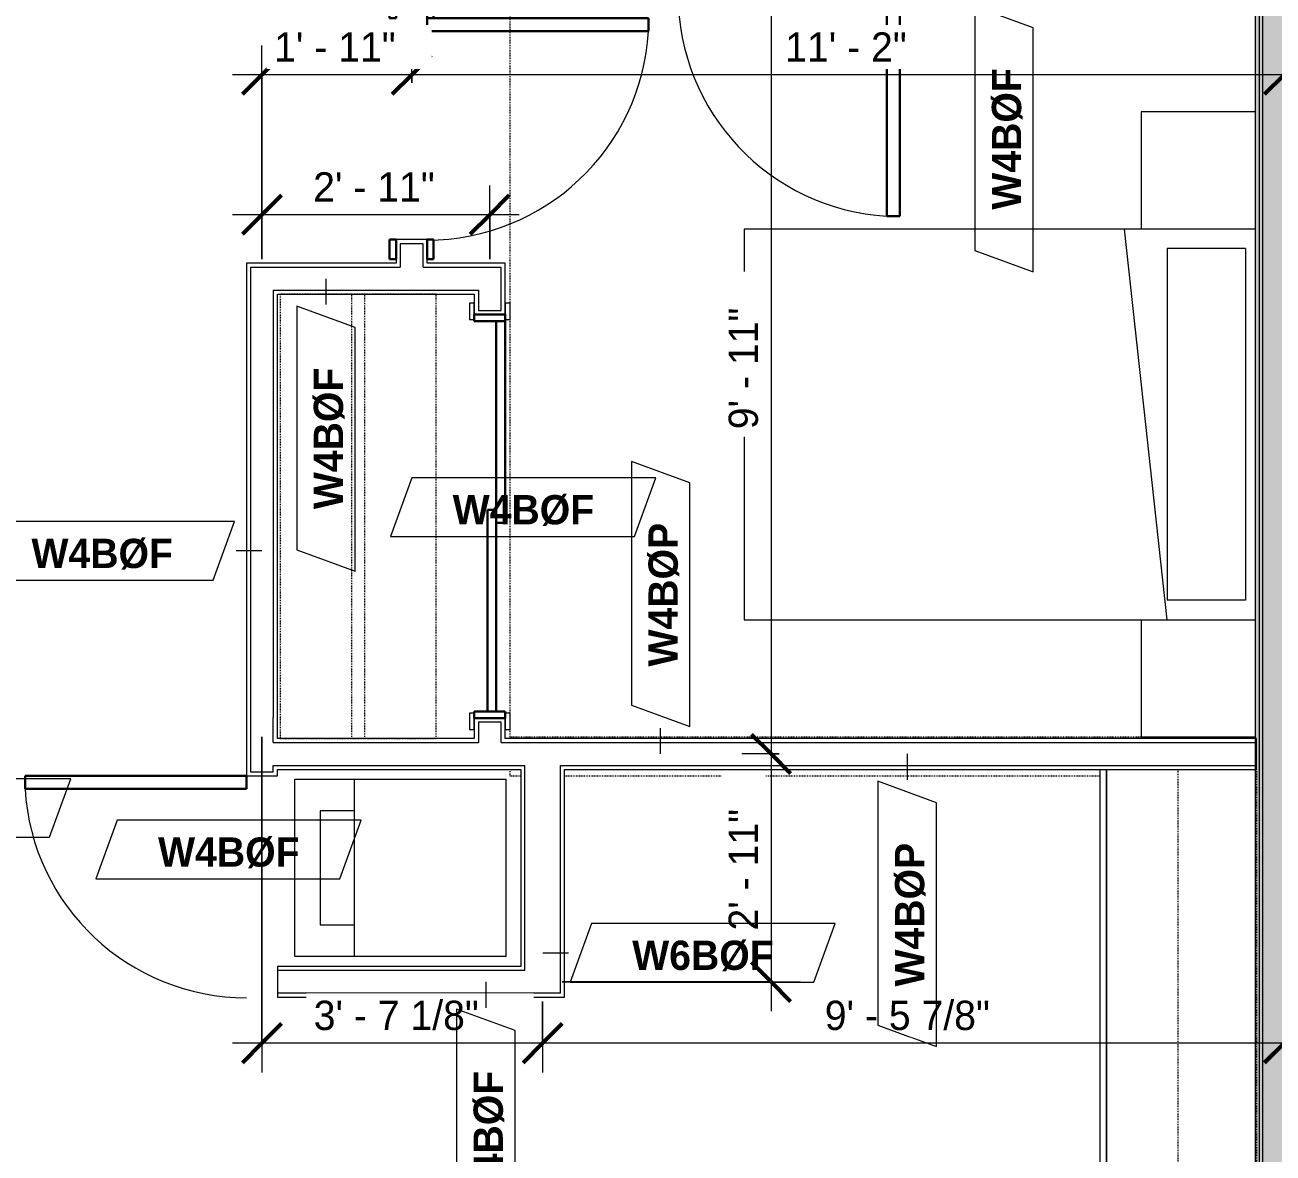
# Model space of a CAD drawing. Header units: inches. Extents: x -4010 to -1872, y 9846 to 12241.
# Drawn here: x -3128.9 to -2937.2, y 10120.7 to 10294 of the extents above; entities that cross this region are included whole.
import ezdxf

# ---------------------------------------------------------------- set-up
doc = ezdxf.new("R2010")
doc.units = ezdxf.units.IN
doc.header["$MEASUREMENT"] = 0
doc.linetypes.add('Dash', pattern=[0.25, 0.125, -0.125])
for name, color, linetype, lineweight in [('0-1', 7, 'Continuous', 5), ('A-ANNO-DIMS', 211, 'Continuous', 9), ('A-ANNO-DIMS-48', 211, 'Continuous', 9), ('A-DOOR-3', 31, 'Continuous', 9), ('A-DOOR-4', 31, 'Continuous', 30), ('A-DOOR-FRAM-3', 31, 'Continuous', 30), ('A-WALL', 113, 'Continuous', 18), ('A-WALL-2', 250, 'Continuous', 18), ('A-WALL-3', 113, 'Continuous', 9), ('A-WALL-IDEN', 211, 'Continuous', 9), ('I-FURN', 30, 'Continuous', 9), ('I-FURN-HDLN', 30, 'Dash', 9), ('I-WALL-2', 241, 'Continuous', 5), ('I-WALL-3', 7, 'Continuous', 9), ('P-SANR-FIXT', 6, 'Continuous', 9), ('Q-CASE', 31, 'Continuous', 9), ('Q-CASE-HDLN', 31, 'Dash', 9)]:
    doc.layers.add(name, color=color, linetype=linetype, lineweight=lineweight)
doc.styles.add('Century Gothic', font='ufonts.com_century-gothic.ttf', dxfattribs={"height": 4.5})
doc.styles.add('Century Gothic_B', font='GOTHICB.TTF', dxfattribs={"height": 4.5})
doc.dimstyles.new('OD_1__HACK_2', dxfattribs={"dimscale": 12, "dimtxt": 4.698757, "dimasz": 0.5, "dimexe": 0.375, "dimexo": 0.25, "dimgap": 0.0625, "dimtad": 1, "dimdec": 4, "dimrnd": 0.0625, "dimzin": 3, "dimdsep": 46, "dimlunit": 4, "dimtxsty": 'Century Gothic', "dimblk1": 'OBLIQUE', "dimblk2": 'OBLIQUE', "dimsah": 1, "dimcen": 0.09, "dimdle": 0.375, "dimazin": 0, "dimtfac": 1, "dimtdec": 4, "dimtix": 1, "dimtmove": 0, "dimatfit": 3, "dimfxl": 1, "dimtvp": 1, "dimtfill": 1, "dimfrac": 2, "dimtolj": 1, "dimtzin": 0, "dimarcsym": 2})
doc.dimstyles.new('OD_1__HACK_2_1', dxfattribs={"dimscale": 12, "dimtxt": 4.698757, "dimasz": 0.5, "dimexe": 0.375, "dimexo": 0.25, "dimgap": 0.0625, "dimtad": 1, "dimdec": 4, "dimrnd": 0.0625, "dimzin": 3, "dimdsep": 46, "dimlunit": 4, "dimtxsty": 'Century Gothic', "dimblk1": 'OBLIQUE', "dimblk2": 'OBLIQUE', "dimsah": 1, "dimcen": 0.09, "dimdle": 0.375, "dimazin": 0, "dimtfac": 1, "dimtdec": 4, "dimtix": 1, "dimtmove": 0, "dimatfit": 3, "dimfxl": 1, "dimtvp": 1, "dimtfill": 1, "dimfrac": 2, "dimtolj": 1, "dimtzin": 0, "dimarcsym": 2})

# ---------------------------------------------------------------- blocks, each defined once
blk = doc.blocks.new('CTR - 1st Phase - Common Walls_rvt-1-UNITS PLANS - 3RD FLOOR')
at = {"layer": 'I-WALL-2'}
for points in [[(-2938.84, 9988.44), (-2938.84, 10374.04), (-2939.34, 10374.04), (-2939.34, 9988.44)], [(-2938.84, 9988.44), (-2933.34, 9988.44), (-2933.34, 10374.04), (-2938.84, 10374.04), (-2938.84, 9995.9)], [(-2939.96, 9988.44), (-2939.34, 9988.44), (-2939.34, 10373.41), (-2939.96, 10373.41), (-2939.96, 9995.9)]]:
    blk.add_hatch(color=256, dxfattribs=at).paths.add_polyline_path(points, flags=0)
at = {"layer": 'A-WALL-2'}
for p, q in [((-2939.34, 10373.41), (-2939.34, 9988.44)), ((-2938.84, 10373.41), (-2938.84, 9988.44))]:
    blk.add_line(p, q, dxfattribs=at)
at = {"layer": 'I-WALL-3'}
blk.add_line((-2939.96, 10337.29), (-2939.96, 9988.44), dxfattribs=at)
blk = doc.blocks.new('SLIDING - FLUSH - 5-0 x 6-8-3934327-UNITS PLANS - 3RD FLOOR')
at = {"layer": 'A-DOOR-3'}
for p, q in [((-30.25, 3), (-32.75, 3)), ((-32.75, 3), (-32.75, 2.25)), ((-32.75, 2.25), (-30.25, 2.25)), ((-30.25, 2.25), (-30.25, 3)), ((30.25, 3), (30.25, 2.25)), ((32.75, 3), (30.25, 3)), ((30.25, 2.25), (32.75, 2.25)), ((32.75, 2.25), (32.75, 3)), ((-30.25, -2.5), (-32.75, -2.5)), ((-32.75, -2.5), (-32.75, -3.25)), ((-32.75, -3.25), (-30.25, -3.25)), ((-30.25, -3.25), (-30.25, -2.5)), ((32.75, -2.5), (30.25, -2.5)), ((30.25, -2.5), (30.25, -3.25)), ((30.25, -3.25), (32.75, -3.25)), ((32.75, -3.25), (32.75, -2.5))]:
    blk.add_line(p, q, dxfattribs=at)
at = {"layer": 'A-DOOR-4'}
for p, q in [((1, 2.25), (-30, 2.25)), ((-30, 2.25), (-30, 0.88)), ((1, 0.88), (1, 2.25)), ((-30, 0.88), (1, 0.88)), ((30, 0.88), (-1, 0.88)), ((-1, 0.88), (-1, -0.5)), ((30, -0.5), (30, 0.88)), ((-1, -0.5), (30, -0.5))]:
    blk.add_line(p, q, dxfattribs=at)
at = {"layer": 'A-DOOR-FRAM-3'}
for p, q in [((-30, 2.25), (-31, 2.25)), ((-31, 2.25), (-31, -2.5)), ((-30, -2.5), (-30, 2.25)), ((31, 2.25), (30, 2.25)), ((30, 2.25), (30, -2.5)), ((31, -2.5), (31, 2.25)), ((-31, -2.5), (-30, -2.5)), ((30, -2.5), (31, -2.5))]:
    blk.add_line(p, q, dxfattribs=at)
blk = doc.blocks.new('SWING - SINGLE - FLUSH - 2-10 x 6-8 - PRIVACY-3199405-UNITS PLANS - 3RD FLOOR')
at = {"layer": 'A-DOOR-3'}
blk.add_arc((17, -2.37), 34.07, 180, 266.6343, dxfattribs=at)
at = {"layer": 'A-DOOR-4'}
for p, q in [((15, -2.37), (15, -36.38)), ((17, -2.37), (15, -2.37)), ((17, -2.37), (17, -36.38)), ((17, -36.38), (15, -36.38))]:
    blk.add_line(p, q, dxfattribs=at)
at = {"layer": 'A-DOOR-FRAM-3'}
for p, q in [((-20, 2.38), (-20, 3.38)), ((-20, 3.38), (-17, 3.38)), ((-17, 2.38), (-20, 2.38)), ((-17, 3.38), (-17, 2.38)), ((17, 2.38), (17, 3.38)), ((17, 3.38), (20, 3.38)), ((20, 2.38), (17, 2.38)), ((20, 3.38), (20, 2.38)), ((-20, -2.37), (-17, -2.37)), ((-20, -3.37), (-20, -2.37)), ((-17, -3.37), (-20, -3.37)), ((-17, -2.37), (-17, -3.37)), ((17, -2.37), (20, -2.37)), ((17, -3.37), (17, -2.37)), ((20, -3.37), (17, -3.37)), ((20, -2.37), (20, -3.37))]:
    blk.add_line(p, q, dxfattribs=at)
blk = doc.blocks.new('OD_CW_Closet - OD_CW_Closet-3786619-UNITS PLANS - 3RD FLOOR')
at = {"layer": 'Q-CASE-HDLN'}
for p, q in [((68.99, 24), (0.74, 24)), ((0.74, 24), (0.74, 0)), ((68.99, 0), (68.99, 24)), ((0.74, 13), (68.99, 13)), ((0.74, 11), (68.99, 11)), ((0.74, 0), (68.99, 0))]:
    blk.add_line(p, q, dxfattribs=at)
blk = doc.blocks.new('SWING - SINGLE - FLUSH - 34_ x 80_ - OFFSET PIVOT DOOR AT WASHER_DRYER-3629691-UNITS PLANS - 3RD FLOOR')
at = {"layer": 'A-DOOR-3'}
blk.add_arc((17, 2.37), 34.07, 93.3657, 180, dxfattribs=at)
at = {"layer": 'A-DOOR-4'}
for p, q in [((15, 2.37), (15, 36.38)), ((17, 36.38), (15, 36.38)), ((17, 2.37), (17, 36.38)), ((17, 2.37), (15, 2.37))]:
    blk.add_line(p, q, dxfattribs=at)
blk = doc.blocks.new('Bed-Standard - Queen 60_ x 79_-V40-UNITS PLANS - 3RD FLOOR')
at = {"layer": 'I-FURN'}
for p, q in [((-19.31, 37.2), (-19.31, -41.3)), ((40.69, -41.3), (40.69, 37.2)), ((-16.31, 35.7), (-16.31, 23.7)), ((-16.31, 35.7), (37.69, 35.7)), ((37.69, 35.7), (37.69, 23.7)), ((40.69, 23.7), (-19.31, 17.13)), ((-16.31, 23.7), (37.69, 23.7)), ((-19.31, -41.3), (40.69, -41.3))]:
    blk.add_line(p, q, dxfattribs=at)
at = {"layer": 'I-FURN-HDLN'}
for p, q in [((58.69, -77.3), (58.69, 37.2)), ((64.69, -68.86), (64.69, 13.39)), ((-55.31, -17.36), (-55.31, -51.36)), ((64.69, -77.3), (64.69, -75.61)), ((-55.31, -77.3), (-7.94, -77.3)), ((-5.44, -77.3), (55.06, -77.3)), ((57.56, -77.3), (58.94, -77.3)), ((63.69, -77.3), (64.69, -77.3))]:
    blk.add_line(p, q, dxfattribs=at)
blk = doc.blocks.new('Stacked Washer and Dryer - 26_x25_ - Private-3627842-UNITS PLANS - 3RD FLOOR')
at = {"layer": 'P-SANR-FIXT'}
for p, q in [((0, 13.625), (32.4375, 13.625)), ((0, 13.625), (0, -13.625)), ((23.34375, -13.625), (23.34375, 13.625)), ((32.4375, 13.625), (32.4375, -13.625)), ((28.53125, 8.75), (23.34375, 8.75)), ((28.53125, -8.75), (28.53125, 8.75)), ((23.34375, -8.75), (28.53125, -8.75)), ((32.4375, -13.625), (0, -13.625))]:
    blk.add_line(p, q, dxfattribs=at)
blk = doc.blocks.new('Table-Night Stand - 18_ x 18_ x 24_-V41-UNITS PLANS - 3RD FLOOR')
at = {"layer": 'I-FURN'}
for p, q in [((18.15, 0), (18.15, 17.5)), ((0.15, 0), (18.15, 0))]:
    blk.add_line(p, q, dxfattribs=at)
blk = doc.blocks.new('Table-Night Stand - 18_ x 18_ x 24_-V42-UNITS PLANS - 3RD FLOOR')
at = {"layer": 'I-FURN'}
for p, q in [((0.15, 17.5), (0.15, 0)), ((0.15, 0), (18.15, 0))]:
    blk.add_line(p, q, dxfattribs=at)
blk = doc.blocks.new('OD_CW_Base Cabinet - OD_CW_Base Cabinet-3857764-UNITS PLANS - 3RD FLOOR')
at = {"layer": 'Q-CASE'}
for p, q in [((0.74, 0), (191.34, 0)), ((0.74, 0), (191.34, 0)), ((191.34, -1), (0.74, -1)), ((0.74, -1), (191.34, -1))]:
    blk.add_line(p, q, dxfattribs=at)
blk = doc.blocks.new('OD_CW_Upper Cabinet - OD_CW_Upper Cabinet-3856839-UNITS PLANS - 3RD FLOOR')
at = {"layer": 'Q-CASE-HDLN'}
for p, q in [((0.74, -24), (0.74, -12)), ((0.74, -12), (191.34, -12)), ((191.34, -12), (191.34, -24)), ((191.34, -24), (0.74, -24))]:
    blk.add_line(p, q, dxfattribs=at)
blk = doc.blocks.new('DIMBLOCK79-UNITS PLANS - 3RD FLOOR')
at = {"layer": 'A-ANNO-DIMS-48', "lineweight": 50}
for p, q in [((-3014.31, 10301.04), (-3017.31, 10304.04)), ((-3014.31, 10301.04), (-3011.31, 10298.04)), ((-3014.31, 10182.04), (-3017.31, 10185.04)), ((-3014.31, 10182.04), (-3011.31, 10179.04))]:
    blk.add_line(p, q, dxfattribs=at)
at = {"layer": 'A-ANNO-DIMS-48'}
for p, q in [((-3013.06, 10301.04), (-3018.81, 10301.04)), ((-3014.31, 10301.04), (-3014.31, 10182.04)), ((-3014.31, 10301.04), (-3013.06, 10301.04)), ((-3013.06, 10182.04), (-3018.81, 10182.04)), ((-3014.31, 10182.04), (-3013.06, 10182.04))]:
    blk.add_line(p, q, dxfattribs=at)
at = {"layer": 'A-ANNO-DIMS-48', "color": 0, "insert": (-3020.83, 10231.92), "char_height": 4.5, "width": 23.091, "attachment_point": 1, "rotation": 90, "line_spacing_factor": 0.984502, "style": 'Century Gothic', "bg_fill": 3, "box_fill_scale": 1.25, "bg_fill_color": 256, "bg_fill_true_color": 13158600, "bg_fill_transparency": 0}
blk.add_mtext('9\' - 11"', dxfattribs=at)
blk = doc.blocks.new('_Oblique')
at = {"color": 0, "linetype": 'ByBlock', "lineweight": -2}
blk.add_line((-0.5, -0.5), (0.5, 0.5), dxfattribs=at)
blk = doc.blocks.new('DIMBLOCK80-UNITS PLANS - 3RD FLOOR')
at = {"layer": 'A-ANNO-DIMS-48', "lineweight": 50}
for p, q in [((-3014.31, 10182.04), (-3017.31, 10185.04)), ((-3014.31, 10182.04), (-3011.31, 10179.04)), ((-3014.31, 10147.04), (-3017.31, 10150.04)), ((-3014.31, 10147.04), (-3011.31, 10144.04))]:
    blk.add_line(p, q, dxfattribs=at)
at = {"layer": 'A-ANNO-DIMS-48'}
for p, q in [((-3013.06, 10182.04), (-3018.81, 10182.04)), ((-3014.31, 10182.04), (-3014.31, 10142.54)), ((-3014.31, 10182.04), (-3013.06, 10182.04)), ((-3046.4, 10147.04), (-3009.81, 10147.04)), ((-3014.31, 10147.04), (-3046.4, 10147.04))]:
    blk.add_line(p, q, dxfattribs=at)
at = {"layer": 'A-ANNO-DIMS-48', "color": 0, "insert": (-3020.83, 10154.92), "char_height": 4.5, "width": 23.091, "attachment_point": 1, "rotation": 90, "line_spacing_factor": 0.984502, "style": 'Century Gothic', "bg_fill": 3, "box_fill_scale": 1.25, "bg_fill_color": 256, "bg_fill_true_color": 13158600, "bg_fill_transparency": 0}
blk.add_mtext('2\' - 11"', dxfattribs=at)
blk = doc.blocks.new('DIMBLOCK81-UNITS PLANS - 3RD FLOOR')
at = {"layer": 'A-ANNO-DIMS-48'}
for p, q in [((-3092.52, 10258.04), (-3092.52, 10269.37)), ((-3057.52, 10258.04), (-3057.52, 10269.37)), ((-3053.02, 10264.87), (-3097.02, 10264.87)), ((-3092.52, 10264.87), (-3092.52, 10258.04)), ((-3057.52, 10264.87), (-3057.52, 10258.04))]:
    blk.add_line(p, q, dxfattribs=at)
at = {"layer": 'A-ANNO-DIMS-48', "lineweight": 50}
for p, q in [((-3092.52, 10264.87), (-3089.52, 10267.87)), ((-3057.52, 10264.87), (-3054.52, 10267.87)), ((-3092.52, 10264.87), (-3095.52, 10261.87)), ((-3057.52, 10264.87), (-3060.52, 10261.87))]:
    blk.add_line(p, q, dxfattribs=at)
at = {"layer": 'A-ANNO-DIMS-48', "color": 0, "insert": (-3084.65, 10271.39), "char_height": 4.5, "width": 23.091, "attachment_point": 1, "line_spacing_factor": 0.984502, "style": 'Century Gothic', "bg_fill": 3, "box_fill_scale": 1.25, "bg_fill_color": 256, "bg_fill_true_color": 13158600, "bg_fill_transparency": 0}
blk.add_mtext('2\' - 11"', dxfattribs=at)
blk = doc.blocks.new('DIMBLOCK82-UNITS PLANS - 3RD FLOOR')
at = {"layer": 'A-ANNO-DIMS-48'}
for p, q in [((-3049.4, 10144.04), (-3049.4, 10133.12)), ((-3049.4, 10137.62), (-3049.4, 10144.04)), ((-2935.52, 10136.38), (-2935.52, 10142.12)), ((-2931.02, 10137.62), (-3049.4, 10137.62)), ((-2935.52, 10137.62), (-2935.52, 10136.38))]:
    blk.add_line(p, q, dxfattribs=at)
at = {"layer": 'A-ANNO-DIMS-48', "lineweight": 50}
for p, q in [((-3049.4, 10137.62), (-3046.4, 10140.62)), ((-2935.52, 10137.62), (-2932.52, 10140.62)), ((-3049.4, 10137.62), (-3052.4, 10134.62)), ((-2935.52, 10137.62), (-2938.52, 10134.62))]:
    blk.add_line(p, q, dxfattribs=at)
at = {"layer": 'A-ANNO-DIMS-48', "color": 0, "insert": (-3006.07, 10144.14), "char_height": 4.5, "width": 32.6676, "attachment_point": 1, "line_spacing_factor": 0.984502, "style": 'Century Gothic', "bg_fill": 3, "box_fill_scale": 1.25, "bg_fill_color": 256, "bg_fill_true_color": 13158600, "bg_fill_transparency": 0}
blk.add_mtext('9\' - 5 7/8"', dxfattribs=at)
blk = doc.blocks.new('DIMBLOCK83-UNITS PLANS - 3RD FLOOR')
at = {"layer": 'A-ANNO-DIMS-48'}
for p, q in [((-3092.52, 10184.66), (-3092.52, 10133.12)), ((-3092.52, 10137.62), (-3092.52, 10184.66)), ((-3049.4, 10144.04), (-3049.4, 10133.12)), ((-3049.4, 10137.62), (-3049.4, 10144.04)), ((-3049.4, 10137.62), (-3097.02, 10137.62))]:
    blk.add_line(p, q, dxfattribs=at)
at = {"layer": 'A-ANNO-DIMS-48', "lineweight": 50}
for p, q in [((-3092.52, 10137.62), (-3089.52, 10140.62)), ((-3049.4, 10137.62), (-3046.4, 10140.62)), ((-3092.52, 10137.62), (-3095.52, 10134.62)), ((-3049.4, 10137.62), (-3052.4, 10134.62))]:
    blk.add_line(p, q, dxfattribs=at)
at = {"layer": 'A-ANNO-DIMS-48', "color": 0, "insert": (-3084.57, 10144.14), "char_height": 4.5, "width": 32.6676, "attachment_point": 1, "line_spacing_factor": 0.984502, "style": 'Century Gothic', "bg_fill": 3, "box_fill_scale": 1.25, "bg_fill_color": 256, "bg_fill_true_color": 13158600, "bg_fill_transparency": 0}
blk.add_mtext('3\' - 7 1/8"', dxfattribs=at)
blk = doc.blocks.new('DIMBLOCK84-UNITS PLANS - 3RD FLOOR')
at = {"layer": 'A-ANNO-DIMS-48'}
for p, q in [((-3069.52, 10285.12), (-3069.52, 10290.86)), ((-2935.52, 10285.12), (-2935.52, 10290.86)), ((-2931.02, 10286.36), (-3069.52, 10286.36)), ((-3069.52, 10286.36), (-3069.52, 10285.12)), ((-2935.52, 10286.36), (-2935.52, 10285.12))]:
    blk.add_line(p, q, dxfattribs=at)
at = {"layer": 'A-ANNO-DIMS-48', "lineweight": 50}
for p, q in [((-3069.52, 10286.36), (-3066.52, 10289.36)), ((-2935.52, 10286.36), (-2932.52, 10289.36)), ((-3069.52, 10286.36), (-3072.52, 10283.36)), ((-2935.52, 10286.36), (-2938.52, 10283.36))]:
    blk.add_line(p, q, dxfattribs=at)
at = {"layer": 'A-ANNO-DIMS-48', "color": 0, "insert": (-3012.15, 10292.88), "char_height": 4.5, "width": 23.091, "attachment_point": 1, "line_spacing_factor": 0.984502, "style": 'Century Gothic', "bg_fill": 3, "box_fill_scale": 1.25, "bg_fill_color": 256, "bg_fill_true_color": 13158600, "bg_fill_transparency": 0}
blk.add_mtext('11\' - 2"', dxfattribs=at)
blk = doc.blocks.new('DIMBLOCK85-UNITS PLANS - 3RD FLOOR')
at = {"layer": 'A-ANNO-DIMS-48'}
for p, q in [((-3092.52, 10258.04), (-3092.52, 10290.86)), ((-3069.52, 10285.12), (-3069.52, 10290.86)), ((-3069.52, 10286.36), (-3097.02, 10286.36)), ((-3092.52, 10286.36), (-3092.52, 10258.04)), ((-3069.52, 10286.36), (-3069.52, 10285.12))]:
    blk.add_line(p, q, dxfattribs=at)
at = {"layer": 'A-ANNO-DIMS-48', "lineweight": 50}
for p, q in [((-3092.52, 10286.36), (-3089.52, 10289.36)), ((-3069.52, 10286.36), (-3066.52, 10289.36)), ((-3092.52, 10286.36), (-3095.52, 10283.36)), ((-3069.52, 10286.36), (-3072.52, 10283.36))]:
    blk.add_line(p, q, dxfattribs=at)
at = {"layer": 'A-ANNO-DIMS-48', "color": 0, "insert": (-3090.65, 10292.88), "char_height": 4.5, "width": 23.091, "attachment_point": 1, "line_spacing_factor": 0.984502, "style": 'Century Gothic', "bg_fill": 3, "box_fill_scale": 1.25, "bg_fill_color": 256, "bg_fill_true_color": 13158600, "bg_fill_transparency": 0}
blk.add_mtext('1\' - 11"', dxfattribs=at)
blk = doc.blocks.new('DIMBLOCK268-UNITS PLANS - 3RD FLOOR')
at = {"layer": 'A-ANNO-DIMS-48'}
for p, q in [((-2935.52, 10163.19), (-2935.52, 10133.13)), ((-2935.52, 10137.63), (-2935.52, 10163.19)), ((-2828.52, 10157.04), (-2828.52, 10133.13)), ((-2828.52, 10137.63), (-2828.52, 10157.04)), ((-2828.52, 10137.63), (-2940.02, 10137.63))]:
    blk.add_line(p, q, dxfattribs=at)
at = {"layer": 'A-ANNO-DIMS-48', "lineweight": 50}
for p, q in [((-2935.52, 10137.63), (-2932.52, 10140.63)), ((-2828.52, 10137.63), (-2825.52, 10140.63)), ((-2935.52, 10137.63), (-2938.52, 10134.63)), ((-2828.52, 10137.63), (-2831.52, 10134.63))]:
    blk.add_line(p, q, dxfattribs=at)
at = {"layer": 'A-ANNO-DIMS-48', "color": 0, "insert": (-2891.65, 10144.15), "char_height": 4.5, "width": 23.091, "attachment_point": 1, "line_spacing_factor": 0.984502, "style": 'Century Gothic', "bg_fill": 3, "box_fill_scale": 1.25, "bg_fill_color": 256, "bg_fill_true_color": 13158600, "bg_fill_transparency": 0}
blk.add_mtext('8\' - 11"', dxfattribs=at)
blk = doc.blocks.new('Wall Tag - Arch Wall-3956453-UNITS PLANS - 3RD FLOOR')
at = {"layer": 'A-WALL-IDEN'}
for p, q in [((-0.3561, 0.0937), (-0.4244, -0.0937)), ((0.4244, 0.0937), (-0.3561, 0.0937)), ((0.3561, -0.0937), (0.4244, 0.0937)), ((-0.4244, -0.0937), (0.3561, -0.0937))]:
    blk.add_line(p, q, dxfattribs=at)

msp = doc.modelspace()

# ---------------------------------------------------------------- linework, layer by layer
at = {"layer": 'A-WALL'}
for p, q in [((-3067.77374, 10260.4144), (-3071.27374, 10260.4144)), ((-3071.27374, 10260.4144), (-3071.27374, 10256.7894)), ((-3067.77374, 10256.7894), (-3067.77374, 10260.4144)), ((-3094.27374, 10256.7894), (-3094.27374, 10187.65981)), ((-3094.27374, 10256.7894), (-3071.27374, 10256.7894)), ((-3067.77374, 10256.7894), (-3055.77374, 10256.7894)), ((-3055.77374, 10250.1644), (-3055.77374, 10256.7894)), ((-3090.77374, 10253.2894), (-3090.77374, 10187.65981)), ((-3090.77374, 10253.2894), (-3059.27374, 10253.2894)), ((-3059.27374, 10253.2894), (-3059.27374, 10250.1644)), ((-3059.27374, 10250.1644), (-3055.77374, 10250.1644)), ((-3094.27374, 10187.65981), (-3094.27374, 10179.2894)), ((-3090.77374, 10183.7894), (-3090.77374, 10187.65981)), ((-3059.27374, 10186.9144), (-3059.27374, 10183.7894)), ((-3055.77374, 10186.9144), (-3059.27374, 10186.9144)), ((-3055.77374, 10183.7894), (-3055.77374, 10186.9144)), ((-3090.77374, 10183.7894), (-3059.27374, 10183.7894)), ((-3055.77374, 10183.7894), (-2939.77374, 10183.7894)), ((-3090.77374, 10179.2894), (-3090.77374, 10180.2894)), ((-3090.77374, 10180.2894), (-3052.14874, 10180.2894)), ((-3052.14874, 10148.7894), (-3052.14874, 10180.2894)), ((-3046.64874, 10180.2894), (-2939.77374, 10180.2894)), ((-3046.64874, 10145.2894), (-3046.64874, 10180.2894)), ((-3094.27374, 10179.2894), (-3090.77374, 10179.2894)), ((-3052.14874, 10148.7894), (-3090.14874, 10148.7894)), ((-3046.64874, 10145.2894), (-3090.14874, 10145.2894))]:
    msp.add_line(p, q, dxfattribs=at)
at = {"layer": 'A-WALL-3'}
for p, q in [((-3071.89874, 10261.0394), (-3071.89874, 10257.4144)), ((-3067.14874, 10261.0394), (-3071.89874, 10261.0394)), ((-3067.14874, 10257.4144), (-3067.14874, 10261.0394)), ((-3094.89874, 10257.4144), (-3094.89874, 10187.65981)), ((-3071.89874, 10257.4144), (-3094.89874, 10257.4144)), ((-3055.14874, 10257.4144), (-3067.14874, 10257.4144)), ((-3055.14874, 10249.5394), (-3055.14874, 10257.4144)), ((-3090.14874, 10187.65981), (-3090.14874, 10252.6644)), ((-3090.14874, 10252.6644), (-3059.89874, 10252.6644)), ((-3059.89874, 10252.6644), (-3059.89874, 10249.5394)), ((-3059.89874, 10249.5394), (-3055.14874, 10249.5394)), ((-3094.89874, 10187.65981), (-3094.89874, 10178.6644)), ((-3090.14874, 10184.4144), (-3090.14874, 10187.65981)), ((-3059.89874, 10187.5394), (-3059.89874, 10184.4144)), ((-3055.14874, 10187.5394), (-3059.89874, 10187.5394)), ((-3055.14874, 10184.4144), (-3055.14874, 10187.5394)), ((-3059.89874, 10184.4144), (-3090.14874, 10184.4144)), ((-2939.77374, 10184.4144), (-3055.14874, 10184.4144)), ((-2939.77374, 10179.6644), (-2939.77374, 10184.4144)), ((-3094.89874, 10178.6644), (-3090.14874, 10178.6644)), ((-3090.14874, 10178.6644), (-3090.14874, 10179.6644)), ((-3090.14874, 10179.6644), (-3052.77374, 10179.6644)), ((-3052.77374, 10179.6644), (-3052.77374, 10149.4144)), ((-3046.02374, 10179.6644), (-2939.77374, 10179.6644)), ((-3046.02374, 10144.6644), (-3046.02374, 10179.6644)), ((-3052.77374, 10149.4144), (-3090.14874, 10149.4144)), ((-3090.14874, 10149.4144), (-3090.14874, 10144.6644)), ((-3090.14874, 10144.6644), (-3046.02374, 10144.6644))]:
    msp.add_line(p, q, dxfattribs=at)
at = {"layer": 'A-WALL-IDEN'}
for p, q in [((-3092.52374, 10213.22307), (-3096.50104, 10213.22307)), ((-2993.4123, 10182.0394), (-2993.4123, 10178.06209))]:
    msp.add_line(p, q, dxfattribs=at)

# ---------------------------------------------------------------- block references
at = {"layer": '0-1'}
msp.add_blockref('CTR - 1st Phase - Common Walls_rvt-1-UNITS PLANS - 3RD FLOOR', (0, 0), dxfattribs=at)
at = {"layer": 'A-DOOR-3'}
msp.add_blockref('SWING - SINGLE - FLUSH - 2-10 x 6-8 - PRIVACY-3199405-UNITS PLANS - 3RD FLOOR', (-3011.52374, 10301.0394), dxfattribs=at)
for name, p, rotation in [('SWING - SINGLE - FLUSH - 2-10 x 6-8 - PRIVACY-3199405-UNITS PLANS - 3RD FLOOR', (-3069.52374, 10278.0394), 90.00000000003253), ('SLIDING - FLUSH - 5-0 x 6-8-3934327-UNITS PLANS - 3RD FLOOR', (-3057.39874, 10218.5394), 270.0000000000442), ('SWING - SINGLE - FLUSH - 34_ x 80_ - OFFSET PIVOT DOOR AT WASHER_DRYER-3629691-UNITS PLANS - 3RD FLOOR', (-3092.52374, 10161.6644), 89.99999999997733)]:
    msp.add_blockref(name, p, dxfattribs=dict(at, rotation=rotation))
at = {"layer": 'A-WALL-IDEN', "xscale": 47.99999999999997, "yscale": 47.99999999999997, "zscale": 47.99999999999997, "rotation": 89.99999999999991}
for p in [(-3082.68821, 10230.46454), (-3031.27515, 10206.61426)]:
    msp.add_blockref('Wall Tag - Arch Wall-3956453-UNITS PLANS - 3RD FLOOR', p, dxfattribs=at)
at = {"layer": 'A-WALL-IDEN', "xscale": 47.99999999999997, "yscale": 47.99999999999997, "zscale": 47.99999999999997}
for p in [(-3052.39671, 10219.93373), (-3117.0986, 10213.22307), (-3142.25076, 10173.7394)]:
    msp.add_blockref('Wall Tag - Arch Wall-3956453-UNITS PLANS - 3RD FLOOR', p, dxfattribs=at)
at = {"layer": 'I-FURN', "rotation": 270.0000000000284}
for name, p in [('Bed-Standard - Queen 60_ x 79_-V40-UNITS PLANS - 3RD FLOOR', (-2977.16474, 10243.35292)), ('Table-Night Stand - 18_ x 18_ x 24_-V42-UNITS PLANS - 3RD FLOOR', (-2957.45982, 10280.81139)), ('Table-Night Stand - 18_ x 18_ x 24_-V41-UNITS PLANS - 3RD FLOOR', (-2957.45982, 10202.81139))]:
    msp.add_blockref(name, p, dxfattribs=at)
at = {"layer": 'P-SANR-FIXT', "rotation": 180}
msp.add_blockref('Stacked Washer and Dryer - 26_x25_ - Private-3627842-UNITS PLANS - 3RD FLOOR', (-3055.02374, 10164.5394), dxfattribs=at)
at = {"layer": 'Q-CASE'}
for name, p, rotation in [('OD_CW_Closet - OD_CW_Closet-3786619-UNITS PLANS - 3RD FLOOR', (-3065.73506, 10183.67669), 90.00000000002026), ('OD_CW_Base Cabinet - OD_CW_Base Cabinet-3857764-UNITS PLANS - 3RD FLOOR', (-2963.77374, 9988.32669), 90.0000000000046), ('OD_CW_Upper Cabinet - OD_CW_Upper Cabinet-3856839-UNITS PLANS - 3RD FLOOR', (-2963.77374, 9988.32669), 89.9999999999841)]:
    msp.add_blockref(name, p, dxfattribs=dict(at, rotation=rotation))

# ---------------------------------------------------------------- texts
at = {"layer": 'A-WALL-IDEN', "char_height": 4.5, "attachment_point": 1, "rotation": 90, "style": 'Century Gothic_B'}
for s, insert, width in [('W4BØF', (-3084.55951, 10219.64065), 26.058), ('W4BØP', (-3033.14645, 10195.46912), 26.8155)]:
    msp.add_mtext(s, dxfattribs=dict(at, insert=insert, width=width))
at = {"layer": 'A-WALL-IDEN', "char_height": 4.5, "width": 26.058, "attachment_point": 1, "style": 'Century Gothic_B'}
for insert in [(-3063.22059, 10221.80503), (-3127.92248, 10215.09437)]:
    msp.add_mtext('W4BØF', dxfattribs=dict(at, insert=insert))

# ---------------------------------------------------------------- next in the draw order: dimensions: what is measured, and where the dimension line sits
at = {"layer": 'A-ANNO-DIMS'}
dim = msp.add_linear_dim(base=(-3014.30723, 10182.0394), p1=(-3010.06459, 10301.0394), p2=(-3010.06459, 10182.0394), angle=90, dimstyle='OD_1__HACK_2', override={"dimpost": '<>', "dimfxl": 119}, dxfattribs=at)
dim.commit()
dim.dimension.update_dxf_attribs({"geometry": 'DIMBLOCK79-UNITS PLANS - 3RD FLOOR', "text_midpoint": (-3017.42042, 10241.5394)})
dim = msp.add_linear_dim(base=(-3092.52374, 10264.87194), p1=(-3057.52374, 10255.0394), p2=(-3092.52374, 10255.0394), dimstyle='OD_1__HACK_2', override={"dimpost": '<>', "dimfxl": 35}, dxfattribs=at)
dim.commit()
dim.dimension.update_dxf_attribs({"geometry": 'DIMBLOCK81-UNITS PLANS - 3RD FLOOR', "text_midpoint": (-3075.02374, 10267.92854)})

# ---------------------------------------------------------------- next in the draw order: dimensions: what is measured, and where the dimension line sits
dim = msp.add_linear_dim(base=(-3069.52374, 10286.35963), p1=(-2935.52374, 10282.11699), p2=(-3069.52374, 10282.11699), dimstyle='OD_1__HACK_2', override={"dimpost": '<>', "dimfxl": 134}, dxfattribs=at)
dim.commit()
dim.dimension.update_dxf_attribs({"geometry": 'DIMBLOCK84-UNITS PLANS - 3RD FLOOR', "text_midpoint": (-3002.52374, 10289.41623)})
dim = msp.add_linear_dim(base=(-3014.30723, 10147.0394), p1=(-3010.06459, 10182.0394), p2=(-3049.39874, 10147.0394), angle=90, dimstyle='OD_1__HACK_2', override={"dimpost": '<>', "dimfxl": 52.65145}, dxfattribs=at)
dim.commit()
dim.dimension.update_dxf_attribs({"geometry": 'DIMBLOCK80-UNITS PLANS - 3RD FLOOR', "text_midpoint": (-3017.36382, 10164.5394)})

# ---------------------------------------------------------------- next in the draw order: linework, layer by layer
at = {"layer": 'A-WALL-IDEN'}
msp.add_line((-3031.27515, 10182.0394), (-3031.27515, 10186.0167), dxfattribs=at)

# ---------------------------------------------------------------- next in the draw order: block references
at = {"layer": 'A-WALL-IDEN', "xscale": 47.99999999999997, "yscale": 47.99999999999997, "zscale": 47.99999999999997, "rotation": 89.99999999999991}
msp.add_blockref('Wall Tag - Arch Wall-3956453-UNITS PLANS - 3RD FLOOR', (-2978.52936, 10276.46454), dxfattribs=at)

# ---------------------------------------------------------------- next in the draw order: texts
at = {"layer": 'A-WALL-IDEN', "insert": (-2980.40066, 10265.64065), "char_height": 4.5, "width": 26.058, "attachment_point": 1, "rotation": 90, "style": 'Century Gothic_B'}
msp.add_mtext('W4BØF', dxfattribs=at)
at = {"layer": 'A-WALL-IDEN', "insert": (-3035.64776, 10153.3669), "char_height": 4.5, "width": 26.058, "attachment_point": 1, "style": 'Century Gothic_B'}
msp.add_mtext('W6BØF', dxfattribs=at)

# ---------------------------------------------------------------- next in the draw order: dimensions: what is measured, and where the dimension line sits
at = {"layer": 'A-ANNO-DIMS'}
for base, p1, p2, override, picture, middle in [((-3092.52374, 10286.35963), (-3069.52374, 10282.11699), (-3092.52374, 10255.0394), {"dimpost": '<>', "dimfxl": 35.527402}, 'DIMBLOCK85-UNITS PLANS - 3RD FLOOR', (-3081.02374, 10289.35963)), ((-3049.39874, 10137.62249), (-2935.52374, 10133.37985), (-3049.39874, 10147.0394), {"dimpost": '<>', "dimfxl": 114.69132}, 'DIMBLOCK82-UNITS PLANS - 3RD FLOOR', (-2992.46124, 10140.985))]:
    dim = msp.add_linear_dim(base=base, p1=p1, p2=p2, dimstyle='OD_1__HACK_2', override=override, dxfattribs=at)
    dim.commit()
    dim.dimension.update_dxf_attribs({"geometry": picture, "text_midpoint": middle})

# ---------------------------------------------------------------- next in the draw order: linework, layer by layer
at = {"layer": 'A-WALL-IDEN'}
msp.add_line((-3082.68821, 10255.0394), (-3082.68821, 10251.06209), dxfattribs=at)

# ---------------------------------------------------------------- next in the draw order: block references
at = {"layer": 'A-WALL-IDEN', "xscale": 47.99999999999997, "yscale": 47.99999999999997, "zscale": 47.99999999999997, "rotation": 89.99999999999991}
msp.add_blockref('Wall Tag - Arch Wall-3956453-UNITS PLANS - 3RD FLOOR', (-2993.4123, 10157.46454), dxfattribs=at)
at = {"layer": 'A-WALL-IDEN', "xscale": 47.99999999999997, "yscale": 47.99999999999997, "zscale": 47.99999999999997}
msp.add_blockref('Wall Tag - Arch Wall-3956453-UNITS PLANS - 3RD FLOOR', (-3024.82388, 10151.4956), dxfattribs=at)

# ---------------------------------------------------------------- next in the draw order: texts
at = {"layer": 'A-WALL-IDEN', "insert": (-2995.2836, 10146.31939), "char_height": 4.5, "width": 26.8155, "attachment_point": 1, "rotation": 90, "style": 'Century Gothic_B'}
msp.add_mtext('W4BØP', dxfattribs=at)

# ---------------------------------------------------------------- next in the draw order: dimensions: what is measured, and where the dimension line sits
at = {"layer": 'A-ANNO-DIMS'}
dim = msp.add_linear_dim(base=(-3092.52374, 10137.62249), p1=(-3049.39874, 10147.0394), p2=(-3092.52374, 10187.65981), dimstyle='OD_1__HACK_2', override={"dimpost": '<>', "dimfxl": 59.243425}, dxfattribs=at)
dim.commit()
dim.dimension.update_dxf_attribs({"geometry": 'DIMBLOCK83-UNITS PLANS - 3RD FLOOR', "text_midpoint": (-3070.96124, 10140.985)})
dim = msp.add_linear_dim(base=(-2935.52374, 10137.63167), p1=(-2828.52374, 10160.0394), p2=(-2935.52374, 10166.19399), angle=0, dimstyle='OD_1__HACK_2_1', override={"dimpost": '<>', "dimfxl": 107.176858}, dxfattribs=at)
dim.commit()
dim.dimension.update_dxf_attribs({"geometry": 'DIMBLOCK268-UNITS PLANS - 3RD FLOOR', "text_midpoint": (-2882.02374, 10140.74486)})

# ---------------------------------------------------------------- next in the draw order: linework, layer by layer
at = {"layer": 'A-WALL-IDEN'}
for p, q in [((-3049.39874, 10151.4956), (-3045.42143, 10151.4956)), ((-3058.14356, 10147.0394), (-3058.14356, 10143.06209))]:
    msp.add_line(p, q, dxfattribs=at)

# ---------------------------------------------------------------- next in the draw order: block references
at = {"layer": 'A-WALL-IDEN', "xscale": 47.99999999999997, "yscale": 47.99999999999997, "zscale": 47.99999999999997}
msp.add_blockref('Wall Tag - Arch Wall-3956453-UNITS PLANS - 3RD FLOOR', (-3097.65076, 10167.3496), dxfattribs=at)
at = {"layer": 'A-WALL-IDEN', "xscale": 47.99999999999997, "yscale": 47.99999999999997, "zscale": 47.99999999999997, "rotation": 89.99999999999991}
msp.add_blockref('Wall Tag - Arch Wall-3956453-UNITS PLANS - 3RD FLOOR', (-3058.14356, 10122.46454), dxfattribs=at)

# ---------------------------------------------------------------- next in the draw order: texts
at = {"layer": 'A-WALL-IDEN', "insert": (-3108.47464, 10169.2209), "char_height": 4.5, "width": 26.058, "attachment_point": 1, "style": 'Century Gothic_B'}
msp.add_mtext('W4BØF', dxfattribs=at)
at = {"layer": 'A-WALL-IDEN', "insert": (-3060.01486, 10111.64065), "char_height": 4.5, "width": 26.058, "attachment_point": 1, "rotation": 90, "style": 'Century Gothic_B'}
msp.add_mtext('W4BØF', dxfattribs=at)

doc.saveas('drawing.dxf')
